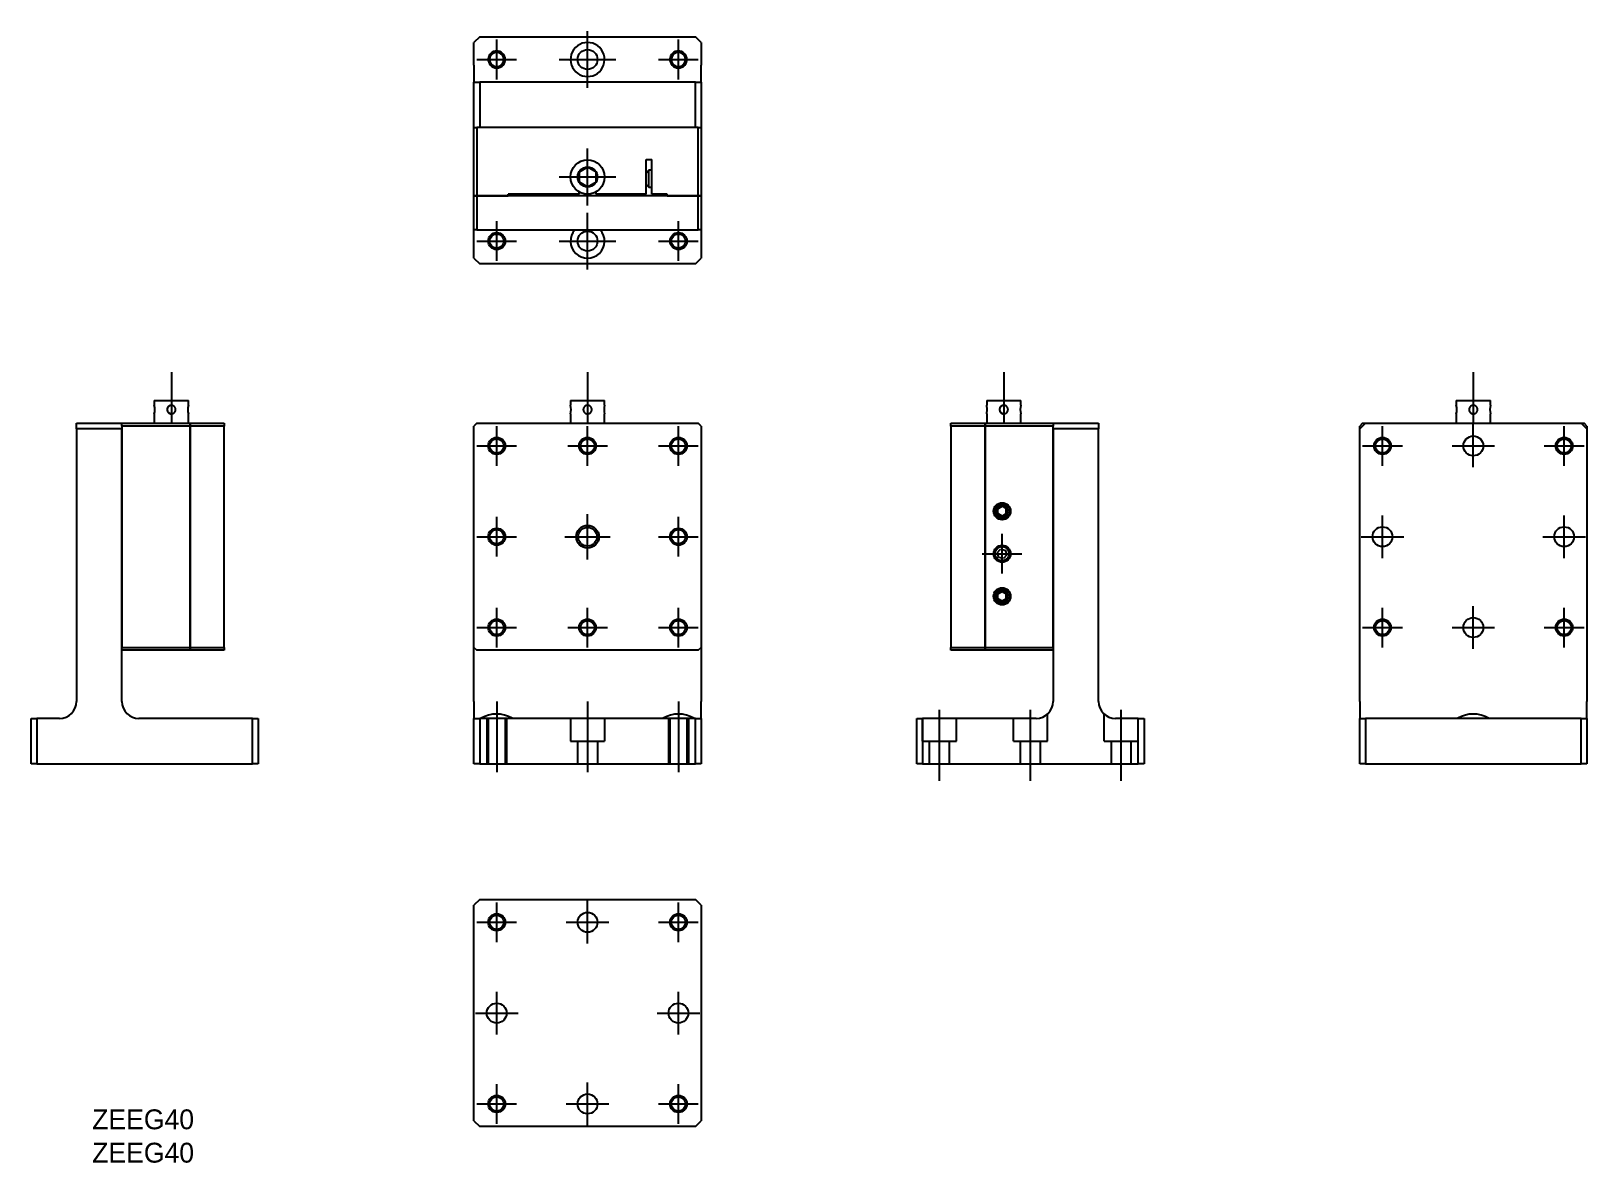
# Model space of a CAD drawing. Extents: x 113 to 387, y 20 to 219.
import ezdxf

# ---------------------------------------------------------------- set-up
doc = ezdxf.new("R2010")
doc.units = 0
doc.header["$LTSCALE"] = 10
doc.linetypes.add('CENTER', pattern=[2, 1.25, -0.25, 0.25, -0.25])
doc.linetypes.add('DASHED', pattern=[3.5, 2, -1.5])
doc.layers.get('0').update_dxf_attribs({"linetype": 'CONTINUOUS'})
doc.layers.add('CENTER', color=1, linetype='CENTER')
doc.styles.get("Standard").update_dxf_attribs({"font": 'FGP教科書体NT-M'})

msp = doc.modelspace()

# ---------------------------------------------------------------- linework, layer by layer
at = {"color": 7, "linetype": 'CONTINUOUS'}
for p, q in [((192, 218), (191, 217)), ((191, 213), (191, 217)), ((192, 218), (230, 218)), ((231, 217), (230, 218)), ((231, 217), (231, 213)), ((191, 213), (191, 210)), ((195.448917, 212.833392), (195.578955, 212.892162)), ((195.578955, 212.892162), (195.678344, 212.950072)), ((195.678344, 212.950072), (195.75, 213)), ((227.448917, 212.833392), (227.578955, 212.892162)), ((227.578955, 212.892162), (227.678344, 212.950072)), ((227.678344, 212.950072), (227.75, 213)), ((231, 210), (231, 213)), ((191, 202), (191, 210)), ((191, 210), (192, 210)), ((192, 210), (192, 202)), ((230, 210), (192, 210)), ((230, 202), (230, 210)), ((230, 210), (231, 210)), ((231, 210), (231, 202)), ((191, 190), (191, 202)), ((191, 202), (191.5, 202)), ((191.5, 202), (191.5, 190)), ((192, 202), (191.5, 202)), ((193.5, 202), (192, 202)), ((193.5, 202), (192, 202)), ((196.5, 202), (193.5, 202)), ((196.5, 202), (193.5, 202)), ((225.5, 202), (196.5, 202)), ((225.5, 202), (196.5, 202)), ((228.5, 202), (225.5, 202)), ((228.5, 202), (225.5, 202)), ((230, 202), (228.5, 202)), ((230, 202), (228.5, 202)), ((230.5, 202), (230, 202)), ((230.5, 190), (230.5, 202)), ((230.5, 202), (231, 202)), ((231, 202), (231, 190)), ((211, 195.032051), (209.5, 194.166025)), ((212.5, 194.166025), (211, 195.032051)), ((221.3, 196.4), (222.3, 196.4)), ((221.3, 190.3), (221.3, 196.4)), ((222.3, 194.5), (222.3, 196.4)), ((209.5, 194.166025), (209.5, 192.433975)), ((209.5, 192.433975), (211, 191.567949)), ((211, 191.567949), (212.5, 192.433975)), ((212.5, 192.433975), (212.5, 194.166025)), ((221.55, 194.25), (221.3, 194)), ((221.3, 192), (221.55, 191.75)), ((221.8, 194.5), (221.55, 194.25)), ((221.8, 191.5), (221.8, 194.5)), ((222.3, 194.5), (221.8, 194.5)), ((222.299981, 194.5), (222.1, 194.5)), ((222.3, 191.5), (222.3, 194.5)), ((191, 184), (191, 190)), ((191, 190), (191.5, 190)), ((191.5, 190), (191, 190)), ((191.5, 190), (191.5, 184)), ((197, 190), (191.5, 190)), ((191.5, 190), (197, 190)), ((209.5, 190.3), (197, 190.3)), ((197, 190), (197, 190.3)), ((225, 190), (197, 190)), ((204.750897, 190.3), (204.924102, 190)), ((209.5, 190.3), (209.5, 190.701924)), ((212.5, 190.3), (212.5, 190.701924)), ((221.3, 190.3), (212.5, 190.3)), ((217.365898, 190), (217.539103, 190.3)), ((221.55, 191.75), (221.8, 191.5)), ((221.8, 191.5), (222.3, 191.5)), ((222.1, 191.5), (222.299981, 191.5)), ((222.3, 190.3), (222.3, 191.5)), ((225, 190.3), (222.3, 190.3)), ((225, 190), (225, 190.3)), ((230.5, 190), (225, 190)), ((225, 190), (230.5, 190)), ((230.5, 184), (230.5, 190)), ((230.5, 190), (231, 190)), ((231, 190), (230.5, 190)), ((231, 190), (231, 184)), ((191.5, 184), (191, 184)), ((191, 179), (191, 184)), ((191.5, 184), (230.5, 184)), ((231, 184), (230.5, 184)), ((231, 184), (231, 179)), ((191, 179), (192, 178)), ((230, 178), (231, 179)), ((230, 178), (192, 178)), ((134.7, 153.922533), (140.7, 153.922533)), ((134.7, 153.922533), (134.7, 153.072494)), ((140.7, 153.072491), (140.7, 153.922533)), ((208, 153.922533), (214, 153.922533)), ((208, 153.922533), (208, 153.072496)), ((214, 153.072396), (214, 153.922533)), ((281.3, 153.922533), (284.3, 153.922533)), ((281.3, 153.922533), (281.3, 153.072453)), ((284.3, 153.922533), (287.3, 153.922533)), ((287.3, 153.072529), (287.3, 153.922533)), ((364, 153.922533), (370, 153.922533)), ((364, 153.922533), (364, 153.072398)), ((370, 153.072493), (370, 153.922533)), ((134.7, 151.572574), (134.7, 149.922533)), ((136.950816, 152.357477), (136.95, 152.322533)), ((136.95, 152.322533), (136.950632, 152.29182)), ((136.950632, 152.29182), (136.952522, 152.261134)), ((136.95326, 152.39236), (136.950816, 152.357477)), ((136.952522, 152.261134), (136.955664, 152.230558)), ((136.95732, 152.427063), (136.95326, 152.39236)), ((136.955664, 152.230558), (136.960049, 152.200173)), ((136.962895, 152.461002), (136.95732, 152.427063)), ((136.960049, 152.200173), (136.965797, 152.169417)), ((136.970019, 152.494653), (136.962895, 152.461002)), ((136.965797, 152.169417), (136.972822, 152.13893)), ((136.978666, 152.527903), (136.970019, 152.494653)), ((136.972822, 152.13893), (136.981102, 152.108792)), ((136.98829, 152.559111), (136.978666, 152.527903)), ((136.981102, 152.108792), (136.990738, 152.078713)), ((136.9992, 152.589701), (136.98829, 152.559111)), ((136.990738, 152.078713), (137.001277, 152.049983)), ((137.011415, 152.61977), (136.9992, 152.589701)), ((137.001277, 152.049983), (137.012982, 152.021701)), ((137.0247, 152.64883), (137.011415, 152.61977)), ((137.012982, 152.021701), (137.025818, 151.993937)), ((137.039201, 152.677279), (137.0247, 152.64883)), ((137.025818, 151.993937), (137.039754, 151.966758)), ((137.054654, 152.704669), (137.039201, 152.677279)), ((137.039754, 151.966758), (137.055067, 151.939702)), ((137.071231, 152.731373), (137.054654, 152.704669)), ((137.055067, 151.939702), (137.071485, 151.913306)), ((137.088825, 152.757234), (137.071231, 152.731373)), ((137.071485, 151.913306), (137.088965, 151.887635)), ((137.107843, 152.782805), (137.088825, 152.757234)), ((137.088965, 151.887635), (137.107688, 151.862461)), ((137.107688, 151.862461), (137.127257, 151.83832)), ((137.127708, 152.80728), (137.107843, 152.782805)), ((137.127257, 151.83832), (137.147822, 151.814996)), ((137.148587, 152.830905), (137.127708, 152.80728)), ((137.147822, 151.814996), (137.169333, 151.792543)), ((137.170429, 152.853621), (137.148587, 152.830905)), ((137.169333, 151.792543), (137.191736, 151.771019)), ((137.192787, 152.87501), (137.170429, 152.853621)), ((137.191736, 151.771019), (137.215459, 151.750066)), ((137.216031, 152.895479), (137.192787, 152.87501)), ((137.215459, 151.750066), (137.240061, 151.730118)), ((137.240103, 152.914978), (137.216031, 152.895479)), ((137.240061, 151.730118), (137.26548, 151.711229)), ((137.264947, 152.933457), (137.240103, 152.914978)), ((137.290461, 152.950843), (137.264947, 152.933457)), ((137.26548, 151.711229), (137.291973, 151.693236)), ((137.316704, 152.967186), (137.290461, 152.950843)), ((137.291973, 151.693236), (137.318574, 151.676766)), ((137.343611, 152.982444), (137.316704, 152.967186)), ((137.318574, 151.676766), (137.345976, 151.661347)), ((137.371117, 152.996577), (137.343611, 152.982444)), ((137.345976, 151.661347), (137.374018, 151.64708)), ((137.398628, 153.009316), (137.371117, 152.996577)), ((137.374018, 151.64708), (137.403083, 151.633809)), ((137.426673, 153.02095), (137.398628, 153.009316)), ((137.403083, 151.633809), (137.432707, 151.62178)), ((137.455183, 153.031448), (137.426673, 153.02095)), ((137.432707, 151.62178), (137.463296, 151.610865)), ((137.484088, 153.040782), (137.455183, 153.031448)), ((137.463296, 151.610865), (137.49435, 151.601278)), ((137.514418, 153.04921), (137.484088, 153.040782)), ((137.49435, 151.601278), (137.525965, 151.593004)), ((137.544752, 153.056288), (137.514418, 153.04921)), ((137.525965, 151.593004), (137.5563, 151.586431)), ((137.575383, 153.062106), (137.544752, 153.056288)), ((137.5563, 151.586431), (137.586924, 151.581111)), ((137.606226, 153.066647), (137.575383, 153.062106)), ((137.586924, 151.581111), (137.617752, 151.577059)), ((137.63665, 153.06985), (137.606226, 153.066647)), ((137.617752, 151.577059), (137.648702, 151.574289)), ((137.667212, 153.071811), (137.63665, 153.06985)), ((137.648702, 151.574289), (137.68037, 151.572791)), ((137.697832, 153.072527), (137.667212, 153.071811)), ((137.68037, 151.572791), (137.700001, 151.572533)), ((137.699999, 153.072533), (137.697832, 153.072527)), ((137.728429, 153.071994), (137.699999, 153.072533)), ((137.700001, 151.572533), (137.71209, 151.572631)), ((137.71209, 151.572631), (137.743772, 151.573811)), ((137.760825, 153.070062), (137.728429, 153.071994)), ((137.743772, 151.573811), (137.775737, 151.576367)), ((137.792724, 153.066777), (137.760825, 153.070062)), ((137.775737, 151.576367), (137.805908, 151.580051)), ((137.82446, 153.062132), (137.792724, 153.066777)), ((137.805908, 151.580051), (137.835922, 151.584956)), ((137.85594, 153.056142), (137.82446, 153.062132)), ((137.835922, 151.584956), (137.8657, 151.591069)), ((137.886503, 153.048971), (137.85594, 153.056142)), ((137.8657, 151.591069), (137.895166, 151.598371)), ((137.916751, 153.040524), (137.886503, 153.048971)), ((137.895166, 151.598371), (137.924912, 151.607053)), ((137.946601, 153.030829), (137.916751, 153.040524)), ((137.924912, 151.607053), (137.954281, 151.616959)), ((137.975976, 153.019912), (137.946601, 153.030829)), ((137.954281, 151.616959), (137.9832, 151.628059)), ((138.005968, 153.007283), (137.975976, 153.019912)), ((137.9832, 151.628059), (138.011593, 151.640323)), ((138.035039, 152.993537), (138.005968, 153.007283)), ((138.011593, 151.640323), (138.039118, 151.653581)), ((138.063488, 152.978562), (138.035039, 152.993537)), ((138.039118, 151.653581), (138.066085, 151.667952)), ((138.091241, 152.9624), (138.063488, 152.978562)), ((138.066085, 151.667952), (138.092432, 151.683398)), ((138.11783, 152.945362), (138.091241, 152.9624)), ((138.092432, 151.683398), (138.118094, 151.699879)), ((138.143677, 152.927222), (138.11783, 152.945362)), ((138.118094, 151.699879), (138.143499, 151.717713)), ((138.143499, 151.717713), (138.168146, 151.736582)), ((138.168718, 152.908027), (138.143677, 152.927222)), ((138.168146, 151.736582), (138.191975, 151.75644)), ((138.192673, 152.888018), (138.168718, 152.908027)), ((138.191975, 151.75644), (138.215192, 151.777485)), ((138.216042, 152.866775), (138.192673, 152.888018)), ((138.215192, 151.777485), (138.237462, 151.799435)), ((138.238266, 152.844805), (138.216042, 152.866775)), ((138.237462, 151.799435), (138.258816, 151.822314)), ((138.259565, 152.821918), (138.238266, 152.844805)), ((138.258816, 151.822314), (138.279202, 151.846065)), ((138.279886, 152.798171), (138.259565, 152.821918)), ((138.279202, 151.846065), (138.298568, 151.87063)), ((138.298865, 152.774038), (138.279886, 152.798171)), ((138.298568, 151.87063), (138.317234, 151.896481)), ((138.316861, 152.74912), (138.298865, 152.774038)), ((138.33383, 152.723476), (138.316861, 152.74912)), ((138.317234, 151.896481), (138.3348, 151.923125)), ((138.349729, 152.697168), (138.33383, 152.723476)), ((138.3348, 151.923125), (138.351219, 151.950493)), ((138.364555, 152.670186), (138.349729, 152.697168)), ((138.351219, 151.950493), (138.366628, 151.978865)), ((138.378281, 152.642578), (138.364555, 152.670186)), ((138.366628, 151.978865), (138.380362, 152.006926)), ((138.390871, 152.614413), (138.378281, 152.642578)), ((138.380362, 152.006926), (138.393054, 152.035872)), ((138.40229, 152.585759), (138.390871, 152.614413)), ((138.393054, 152.035872), (138.404529, 152.06536)), ((138.412327, 152.557238), (138.40229, 152.585759)), ((138.404529, 152.06536), (138.414752, 152.095312)), ((138.421218, 152.528293), (138.412327, 152.557238)), ((138.414752, 152.095312), (138.423848, 152.126212)), ((138.428942, 152.498997), (138.421218, 152.528293)), ((138.423848, 152.126212), (138.431618, 152.157508)), ((138.435475, 152.469422), (138.428942, 152.498997)), ((138.431618, 152.157508), (138.438037, 152.189111)), ((138.441034, 152.438157), (138.435475, 152.469422)), ((138.438037, 152.189111), (138.443144, 152.221353)), ((138.445224, 152.40703), (138.441034, 152.438157)), ((138.443144, 152.221353), (138.446669, 152.251952)), ((138.44811, 152.37573), (138.445224, 152.40703)), ((138.446669, 152.251952), (138.448937, 152.282706)), ((138.449683, 152.344345), (138.44811, 152.37573)), ((138.448937, 152.282706), (138.449943, 152.313531)), ((138.449943, 152.313531), (138.449683, 152.344345)), ((140.7, 149.922533), (140.7, 151.572571)), ((208, 151.572688), (208, 149.922533)), ((208.095226, 152.337167), (208.095263, 152.322533)), ((210.250903, 152.359333), (210.25, 152.322533)), ((210.25, 152.322533), (210.250903, 152.285732)), ((210.25107, 152.362581), (210.250012, 152.326297)), ((210.250012, 152.326297), (210.250709, 152.289981)), ((210.250709, 152.289981), (210.253159, 152.253768)), ((210.253611, 152.396046), (210.250903, 152.359333)), ((210.250903, 152.285732), (210.253611, 152.24902)), ((210.253338, 152.39321), (210.25107, 152.362581)), ((210.253159, 152.253768), (210.256034, 152.227594)), ((210.256856, 152.423712), (210.253338, 152.39321)), ((210.258118, 152.432581), (210.253611, 152.396046)), ((210.253611, 152.24902), (210.258118, 152.212485)), ((210.256034, 152.227594), (210.259825, 152.201535)), ((210.260989, 152.450444), (210.256856, 152.423712)), ((210.264411, 152.46885), (210.258118, 152.432581)), ((210.258118, 152.212485), (210.264411, 152.176215)), ((210.259825, 152.201535), (210.264525, 152.175643)), ((210.266082, 152.477008), (210.260989, 152.450444)), ((210.272477, 152.504768), (210.264411, 152.46885)), ((210.264411, 152.176215), (210.272477, 152.140298)), ((210.264525, 152.175643), (210.271035, 152.146155)), ((210.272123, 152.503352), (210.266082, 152.477008)), ((210.271035, 152.146155), (210.278721, 152.116969)), ((210.281989, 152.539228), (210.272123, 152.503352)), ((210.282295, 152.540246), (210.272477, 152.504768)), ((210.272477, 152.140298), (210.282295, 152.104819)), ((210.278721, 152.116969), (210.287699, 152.087749)), ((210.293618, 152.574568), (210.281989, 152.539228)), ((210.293842, 152.5752), (210.282295, 152.540246)), ((210.282295, 152.104819), (210.293842, 152.069865)), ((210.287699, 152.087749), (210.297861, 152.058913)), ((210.306964, 152.609239), (210.293618, 152.574568)), ((210.30709, 152.609545), (210.293842, 152.5752)), ((210.293842, 152.069865), (210.30709, 152.03552)), ((210.297861, 152.058913), (210.30918, 152.030532)), ((210.319576, 152.638006), (210.306964, 152.609239)), ((210.322008, 152.643199), (210.30709, 152.609545)), ((210.30709, 152.03552), (210.322008, 152.001866)), ((210.30918, 152.030532), (210.321625, 152.002677)), ((210.333372, 152.6662), (210.319576, 152.638006)), ((210.321625, 152.002677), (210.335388, 151.974984)), ((210.338559, 152.67608), (210.322008, 152.643199)), ((210.322008, 152.001866), (210.338559, 151.968985)), ((210.346059, 152.689766), (210.333372, 152.6662)), ((210.335388, 151.974984), (210.350271, 151.947897)), ((210.356704, 152.70811), (210.338559, 152.67608)), ((210.338559, 151.968985), (210.356704, 151.936956)), ((210.359575, 152.712859), (210.346059, 152.689766)), ((210.350271, 151.947897), (210.36612, 151.921664)), ((210.376398, 152.73921), (210.356704, 152.70811)), ((210.356704, 151.936956), (210.376398, 151.905855)), ((210.373894, 152.735439), (210.359575, 152.712859)), ((210.36612, 151.921664), (210.383019, 151.896112)), ((210.394934, 152.765695), (210.373894, 152.735439)), ((210.397594, 152.769307), (210.376398, 152.73921)), ((210.376398, 151.905855), (210.397594, 151.875758)), ((210.383019, 151.896112), (210.404285, 151.866878)), ((210.417437, 152.794886), (210.394934, 152.765695)), ((210.420242, 152.798328), (210.397594, 152.769307)), ((210.397594, 151.875758), (210.420242, 151.846738)), ((210.404285, 151.866878), (210.426939, 151.838696)), ((210.441324, 152.822914), (210.417437, 152.794886)), ((210.444287, 152.826202), (210.420242, 152.798328)), ((210.420242, 151.846738), (210.444287, 151.818863)), ((210.426939, 151.838696), (210.450903, 151.811658)), ((210.462602, 152.845699), (210.441324, 152.822914)), ((210.46967, 152.852863), (210.444287, 152.826202)), ((210.444287, 151.818863), (210.46967, 151.792203)), ((210.450903, 151.811658), (210.478399, 151.783615)), ((210.484808, 152.86758), (210.462602, 152.845699)), ((210.496331, 152.878246), (210.46967, 152.852863)), ((210.46967, 151.792203), (210.496331, 151.766819)), ((210.478399, 151.783615), (210.507327, 151.757047)), ((210.513818, 152.893607), (210.484808, 152.86758)), ((210.524205, 152.90229), (210.496331, 152.878246)), ((210.496331, 151.766819), (210.524205, 151.742775)), ((210.507327, 151.757047), (210.525232, 151.741934)), ((210.544149, 152.918099), (210.513818, 152.893607)), ((210.553225, 152.924938), (210.524205, 152.90229)), ((210.524205, 151.742775), (210.553225, 151.720127)), ((210.525232, 151.741934), (210.543603, 151.727384)), ((210.543603, 151.727384), (210.564736, 151.711759)), ((210.573153, 152.939217), (210.544149, 152.918099)), ((210.583322, 152.946135), (210.553225, 152.924938)), ((210.553225, 151.720127), (210.583322, 151.69893)), ((210.564736, 151.711759), (210.586418, 151.696874)), ((210.603167, 152.958945), (210.573153, 152.939217)), ((210.614423, 152.965829), (210.583322, 152.946135)), ((210.583322, 151.69893), (210.614423, 151.679236)), ((210.586418, 151.696874), (210.60861, 151.682756)), ((210.634091, 152.977216), (210.603167, 152.958945)), ((210.60861, 151.682756), (210.636336, 151.6666)), ((210.646452, 152.983974), (210.614423, 152.965829)), ((210.614423, 151.679236), (210.646452, 151.661092)), ((210.660961, 152.991526), (210.634091, 152.977216)), ((210.636336, 151.6666), (210.664745, 151.651635)), ((210.679334, 153.000525), (210.646452, 152.983974)), ((210.646452, 151.661092), (210.679334, 151.644541)), ((210.688407, 153.004742), (210.660961, 152.991526)), ((210.664745, 151.651635), (210.694088, 151.637757)), ((210.712987, 153.015442), (210.679334, 153.000525)), ((210.679334, 151.644541), (210.712987, 151.629623)), ((210.716912, 153.017055), (210.688407, 153.004742)), ((210.694088, 151.637757), (210.724024, 151.625154)), ((210.747333, 153.028691), (210.712987, 153.015442)), ((210.712987, 151.629623), (210.747333, 151.616375)), ((210.745922, 153.028184), (210.716912, 153.017055)), ((210.724024, 151.625154), (210.753303, 151.614267)), ((210.77496, 153.037972), (210.745922, 153.028184)), ((210.782286, 153.040238), (210.747333, 153.028691)), ((210.747333, 151.616375), (210.782286, 151.604827)), ((210.753303, 151.614267), (210.783029, 151.604603)), ((210.804418, 153.046577), (210.77496, 153.037972)), ((210.817765, 153.050056), (210.782286, 153.040238)), ((210.782286, 151.604827), (210.817765, 151.595009)), ((210.783029, 151.604603), (210.818671, 151.594785)), ((210.834218, 153.053978), (210.804418, 153.046577)), ((210.853682, 153.058122), (210.817765, 153.050056)), ((210.817765, 151.595009), (210.853682, 151.586944)), ((210.818671, 151.594785), (210.8548, 151.586725)), ((210.864284, 153.060151), (210.834218, 153.053978)), ((210.889952, 153.064415), (210.853682, 153.058122)), ((210.853682, 151.586944), (210.889952, 151.58065)), ((210.8548, 151.586725), (210.891278, 151.580455)), ((210.894182, 153.06503), (210.864284, 153.060151)), ((210.926487, 153.068921), (210.889952, 153.064415)), ((210.889952, 151.58065), (210.926487, 151.576144)), ((210.891278, 151.580455), (210.917939, 151.577036)), ((210.924263, 153.068699), (210.894182, 153.06503)), ((210.917939, 151.577036), (210.944722, 151.574573)), ((210.950743, 153.070913), (210.924263, 153.068699)), ((210.963199, 153.071629), (210.926487, 153.068921)), ((210.926487, 151.576144), (210.963199, 151.573436)), ((210.944722, 151.574573), (210.971571, 151.573072)), ((210.977297, 153.072188), (210.950743, 153.070913)), ((211, 153.072533), (210.963199, 153.071629)), ((210.963199, 151.573436), (211, 151.572533)), ((210.971571, 151.573072), (211.000001, 151.572533)), ((211.000001, 153.072533), (210.977297, 153.072188)), ((211.003873, 153.072523), (211.000001, 153.072533)), ((211.000001, 151.572533), (211.002073, 151.572536)), ((211.002073, 151.572536), (211.032571, 151.57324)), ((211.040474, 153.071437), (211.003873, 153.072523)), ((211.032571, 151.57324), (211.068527, 151.575672)), ((211.076995, 153.068568), (211.040474, 153.071437)), ((211.068527, 151.575672), (211.104337, 151.579828)), ((211.1133, 153.063925), (211.076995, 153.068568)), ((211.104337, 151.579828), (211.139871, 151.585691)), ((211.143797, 153.058618), (211.1133, 153.063925)), ((211.139871, 151.585691), (211.165437, 151.591007)), ((211.174035, 153.052061), (211.143797, 153.058618)), ((211.165437, 151.591007), (211.1908, 151.597209)), ((211.205588, 153.043804), (211.174035, 153.052061)), ((211.1908, 151.597209), (211.215912, 151.604283)), ((211.236734, 153.034191), (211.205588, 153.043804)), ((211.215912, 151.604283), (211.244733, 151.613586)), ((211.267095, 153.02336), (211.236734, 153.034191)), ((211.244733, 151.613586), (211.273137, 151.624037)), ((211.296944, 153.011245), (211.267095, 153.02336)), ((211.273137, 151.624037), (211.301446, 151.635782)), ((211.325797, 152.998074), (211.296944, 153.011245)), ((211.301446, 151.635782), (211.329257, 151.648676)), ((211.354048, 152.983706), (211.325797, 152.998074)), ((211.329257, 151.648676), (211.356504, 151.662683)), ((211.381378, 152.968327), (211.354048, 152.983706)), ((211.356504, 151.662683), (211.383117, 151.677768)), ((211.408027, 152.951829), (211.381378, 152.968327)), ((211.383117, 151.677768), (211.409441, 151.694156)), ((211.430044, 152.936993), (211.408027, 152.951829)), ((211.409441, 151.694156), (211.435053, 151.711608)), ((211.451521, 152.921388), (211.430044, 152.936993)), ((211.435053, 151.711608), (211.459826, 151.73003)), ((211.47242, 152.905044), (211.451521, 152.921388)), ((211.459826, 151.73003), (211.483812, 151.749448)), ((211.500263, 152.881311), (211.47242, 152.905044)), ((211.483812, 151.749448), (211.511069, 151.77362)), ((211.526928, 152.856241), (211.500263, 152.881311)), ((211.511069, 151.77362), (211.537133, 151.799096)), ((211.552323, 152.829917), (211.526928, 152.856241)), ((211.537133, 151.799096), (211.561916, 151.825793)), ((211.572804, 152.806676), (211.552323, 152.829917)), ((211.561916, 151.825793), (211.579055, 151.845883)), ((211.592312, 152.782605), (211.572804, 152.806676)), ((211.579055, 151.845883), (211.595485, 151.866575)), ((211.615437, 152.751177), (211.592312, 152.782605)), ((211.595485, 151.866575), (211.611175, 151.887832)), ((211.611175, 151.887832), (211.628798, 151.913739)), ((211.636908, 152.718573), (211.615437, 152.751177)), ((211.628798, 151.913739), (211.645332, 151.940372)), ((211.655143, 152.687615), (211.636908, 152.718573)), ((211.645332, 151.940372), (211.660895, 151.967966)), ((211.671895, 152.655781), (211.655143, 152.687615)), ((211.660895, 151.967966), (211.675287, 151.996209)), ((211.687105, 152.623175), (211.671895, 152.655781)), ((211.675287, 151.996209), (211.688668, 152.025488)), ((211.698757, 152.594998), (211.687105, 152.623175)), ((211.688668, 152.025488), (211.700789, 152.055335)), ((211.709261, 152.566352), (211.698757, 152.594998)), ((211.700789, 152.055335), (211.711729, 152.086015)), ((211.717337, 152.541453), (211.709261, 152.566352)), ((211.711729, 152.086015), (211.721334, 152.117162)), ((211.724546, 152.516265), (211.717337, 152.541453)), ((211.721334, 152.117162), (211.729981, 152.150413)), ((211.730872, 152.490837), (211.724546, 152.516265)), ((211.729981, 152.150413), (211.737105, 152.184063)), ((211.738129, 152.455434), (211.730872, 152.490837)), ((211.737105, 152.184063), (211.74268, 152.218003)), ((211.743679, 152.419682), (211.738129, 152.455434)), ((211.74268, 152.218003), (211.74674, 152.252705)), ((211.7475, 152.383713), (211.743679, 152.419682)), ((211.74674, 152.252705), (211.749183, 152.287588)), ((211.749374, 152.35315), (211.7475, 152.383713)), ((211.749183, 152.287588), (211.75, 152.322533)), ((211.75, 152.322533), (211.749374, 152.35315)), ((214, 149.922533), (214, 151.572533)), ((281.395262, 152.322533), (281.3, 153.072533)), ((281.3, 151.572533), (281.395262, 152.322533)), ((281.3, 151.572536), (281.3, 149.922533)), ((281.395252, 152.330214), (281.395259, 152.31827)), ((283.550528, 152.350676), (283.550007, 152.320108)), ((283.550007, 152.320108), (283.550732, 152.289517)), ((283.55245, 152.3831), (283.550528, 152.350676)), ((283.550732, 152.289517), (283.5527, 152.258985)), ((283.555727, 152.415027), (283.55245, 152.3831)), ((283.5527, 152.258985), (283.555906, 152.228592)), ((283.560366, 152.446789), (283.555727, 152.415027)), ((283.555906, 152.228592), (283.56045, 152.197779)), ((283.566353, 152.478295), (283.560366, 152.446789)), ((283.56045, 152.197779), (283.566267, 152.16718)), ((283.566267, 152.16718), (283.573342, 152.136877)), ((283.573522, 152.508881), (283.566353, 152.478295)), ((283.573342, 152.136877), (283.581763, 152.10658)), ((283.581968, 152.539149), (283.573522, 152.508881)), ((283.581763, 152.10658), (283.591082, 152.077722)), ((283.591664, 152.569021), (283.581968, 152.539149)), ((283.591082, 152.077722), (283.601563, 152.049258)), ((283.602584, 152.598414), (283.591664, 152.569021)), ((283.601563, 152.049258), (283.613174, 152.021257)), ((283.615198, 152.628386), (283.602584, 152.598414)), ((283.613174, 152.021257), (283.625887, 151.993789)), ((283.628929, 152.657438), (283.615198, 152.628386)), ((283.625887, 151.993789), (283.639989, 151.966328)), ((283.643887, 152.68587), (283.628929, 152.657438)), ((283.639989, 151.966328), (283.655212, 151.939462)), ((283.660031, 152.713607), (283.643887, 152.68587)), ((283.655212, 151.939462), (283.671517, 151.913259)), ((283.67705, 152.740182), (283.660031, 152.713607)), ((283.671517, 151.913259), (283.688861, 151.887781)), ((283.695171, 152.766019), (283.67705, 152.740182)), ((283.688861, 151.887781), (283.707336, 151.862917)), ((283.714346, 152.791051), (283.695171, 152.766019)), ((283.707336, 151.862917), (283.726833, 151.838824)), ((283.734335, 152.814999), (283.714346, 152.791051)), ((283.726833, 151.838824), (283.747302, 151.81556)), ((283.755567, 152.838374), (283.734335, 152.814999)), ((283.747302, 151.81556), (283.768694, 151.793181)), ((283.777528, 152.860605), (283.755567, 152.838374)), ((283.768694, 151.793181), (283.791414, 151.771317)), ((283.800407, 152.881912), (283.777528, 152.860605)), ((283.791414, 151.771317), (283.815047, 151.750415)), ((283.824147, 152.902243), (283.800407, 152.881912)), ((283.815047, 151.750415), (283.839532, 151.730528)), ((283.848274, 152.921231), (283.824147, 152.902243)), ((283.839532, 151.730528), (283.865115, 151.711488)), ((283.873187, 152.939238), (283.848274, 152.921231)), ((283.865115, 151.711488), (283.890976, 151.693884)), ((283.898827, 152.956218), (283.873187, 152.939238)), ((283.890976, 151.693884), (283.917679, 151.677296)), ((283.925133, 152.972128), (283.898827, 152.956218)), ((283.917679, 151.677296), (283.94507, 151.661832)), ((283.952164, 152.986992), (283.925133, 152.972128)), ((283.94507, 151.661832), (283.973522, 151.64732)), ((283.979825, 153.000752), (283.952164, 152.986992)), ((283.973522, 151.64732), (284.002585, 151.634024)), ((284.008045, 153.013372), (283.979825, 153.000752)), ((284.002585, 151.634024), (284.032658, 151.621799)), ((284.036756, 153.024816), (284.008045, 153.013372)), ((284.032658, 151.621799), (284.063253, 151.610879)), ((284.065331, 153.034872), (284.036756, 153.024816)), ((284.063253, 151.610879), (284.094464, 151.601246)), ((284.094331, 153.043777), (284.065331, 153.034872)), ((284.123684, 153.051511), (284.094331, 153.043777)), ((284.094464, 151.601246), (284.127742, 151.592584)), ((284.153315, 153.058048), (284.123684, 153.051511)), ((284.127742, 151.592584), (284.161421, 151.585448)), ((284.184588, 153.0636), (284.153315, 153.058048)), ((284.161421, 151.585448), (284.195388, 151.579864)), ((284.215724, 153.067781), (284.184588, 153.0636)), ((284.195388, 151.579864), (284.230118, 151.575797)), ((284.247032, 153.070659), (284.215724, 153.067781)), ((284.230118, 151.575797), (284.265029, 151.57335)), ((284.278424, 153.072222), (284.247032, 153.070659)), ((284.265029, 151.57335), (284.3, 151.572533)), ((284.300001, 153.072533), (284.278424, 153.072222)), ((284.3, 151.572533), (284.33073, 151.573165)), ((284.309245, 153.072473), (284.300001, 153.072533)), ((284.340078, 153.071456), (284.309245, 153.072473)), ((284.33073, 151.573165), (284.361433, 151.575058)), ((284.370839, 153.069177), (284.340078, 153.071456)), ((284.361433, 151.575058), (284.392027, 151.578203)), ((284.401446, 153.06564), (284.370839, 153.069177)), ((284.392027, 151.578203), (284.42243, 151.582593)), ((284.433666, 153.060525), (284.401446, 153.06564)), ((284.42243, 151.582593), (284.453203, 151.588348)), ((284.465249, 153.0541), (284.433666, 153.060525)), ((284.453203, 151.588348), (284.483709, 151.595381)), ((284.496525, 153.046325), (284.465249, 153.0541)), ((284.483709, 151.595381), (284.513864, 151.603671)), ((284.527407, 153.037226), (284.496525, 153.046325)), ((284.513864, 151.603671), (284.543961, 151.61332)), ((284.557342, 153.026999), (284.527407, 153.037226)), ((284.543961, 151.61332), (284.572711, 151.623873)), ((284.586815, 153.015523), (284.557342, 153.026999)), ((284.572711, 151.623873), (284.601012, 151.635593)), ((284.615745, 153.00283), (284.586815, 153.015523)), ((284.601012, 151.635593), (284.628795, 151.648448)), ((284.643792, 152.989096), (284.615745, 153.00283)), ((284.628795, 151.648448), (284.65599, 151.662403)), ((284.67219, 152.973666), (284.643792, 152.989096)), ((284.65599, 151.662403), (284.683064, 151.677738)), ((284.699581, 152.957224), (284.67219, 152.973666)), ((284.683064, 151.677738), (284.709476, 151.694179)), ((284.726245, 152.939633), (284.699581, 152.957224)), ((284.709476, 151.694179), (284.73516, 151.711684)), ((284.752114, 152.920941), (284.726245, 152.939633)), ((284.73516, 151.711684), (284.760346, 151.730433)), ((284.776693, 152.901549), (284.752114, 152.920941)), ((284.760346, 151.730433), (284.784464, 151.750002)), ((284.800455, 152.881137), (284.776693, 152.901549)), ((284.784464, 151.750002), (284.807765, 151.770564)), ((284.823343, 152.859756), (284.800455, 152.881137)), ((284.807765, 151.770564), (284.830194, 151.792069)), ((284.845299, 152.837459), (284.823343, 152.859756)), ((284.830194, 151.792069), (284.851695, 151.814465)), ((284.866317, 152.814249), (284.845299, 152.837459)), ((284.851695, 151.814465), (284.872623, 151.838177)), ((284.88615, 152.790429), (284.866317, 152.814249)), ((284.872623, 151.838177), (284.892547, 151.862765)), ((284.904995, 152.765793), (284.88615, 152.790429)), ((284.892547, 151.862765), (284.911414, 151.888168)), ((284.922805, 152.740402), (284.904995, 152.765793)), ((284.911414, 151.888168), (284.929384, 151.914641)), ((284.939265, 152.714754), (284.922805, 152.740402)), ((284.929384, 151.914641), (284.945849, 151.941246)), ((284.95469, 152.688423), (284.939265, 152.714754)), ((284.945849, 151.941246), (284.961263, 151.968652)), ((284.969041, 152.661473), (284.95469, 152.688423)), ((284.961263, 151.968652), (284.975523, 151.996697)), ((284.982282, 152.633967), (284.969041, 152.661473)), ((284.975523, 151.996697), (284.988788, 152.025765)), ((284.994518, 152.605625), (284.982282, 152.633967)), ((284.988788, 152.025765), (285.000811, 152.055392)), ((285.005593, 152.576759), (284.994518, 152.605625)), ((285.000811, 152.055392), (285.011719, 152.085985)), ((285.01548, 152.547444), (285.005593, 152.576759)), ((285.011719, 152.085985), (285.0213, 152.117042)), ((285.024147, 152.517753), (285.01548, 152.547444)), ((285.0213, 152.117042), (285.029567, 152.148661)), ((285.03144, 152.488339), (285.024147, 152.517753)), ((285.029567, 152.148661), (285.036136, 152.179007)), ((285.037547, 152.458614), (285.03144, 152.488339)), ((285.036136, 152.179007), (285.04145, 152.209642)), ((285.042452, 152.428654), (285.037547, 152.458614)), ((285.04145, 152.209642), (285.045495, 152.240481)), ((285.046139, 152.398535), (285.042452, 152.428654)), ((285.045495, 152.240481), (285.048258, 152.271443)), ((285.048707, 152.366555), (285.046139, 152.398535)), ((285.048258, 152.271443), (285.049747, 152.303125)), ((285.049897, 152.334859), (285.048707, 152.366555)), ((285.049747, 152.303125), (285.049897, 152.334859)), ((287.3, 153.072533), (287.204737, 152.322533)), ((287.204737, 152.322533), (287.3, 151.572533)), ((287.204748, 152.314838), (287.204741, 152.326803)), ((287.299865, 153.071992), (287.3, 153.072533)), ((287.3, 149.922533), (287.3, 151.572612)), ((364, 153.072533), (364.000264, 153.071476)), ((364, 151.572533), (364, 149.922533)), ((366.250903, 152.359333), (366.25, 152.322533)), ((366.25046, 152.348785), (366.25, 152.322533)), ((366.25, 152.322533), (366.250903, 152.285732)), ((366.25, 152.322533), (366.250893, 152.285984)), ((366.251838, 152.375003), (366.25046, 152.348785)), ((366.250893, 152.285984), (366.253566, 152.249505)), ((366.253611, 152.396046), (366.250903, 152.359333)), ((366.250903, 152.285732), (366.253611, 152.24902)), ((366.255065, 152.40953), (366.251838, 152.375003)), ((366.253566, 152.249505), (366.258007, 152.213233)), ((366.258118, 152.432581), (366.253611, 152.396046)), ((366.253611, 152.24902), (366.258118, 152.212485)), ((366.259883, 152.443878), (366.255065, 152.40953)), ((366.258007, 152.213233), (366.263315, 152.181846)), ((366.264411, 152.46885), (366.258118, 152.432581)), ((366.258118, 152.212485), (366.264411, 152.176215)), ((366.266276, 152.477932), (366.259883, 152.443878)), ((366.263315, 152.181846), (366.269948, 152.150712)), ((366.272477, 152.504768), (366.264411, 152.46885)), ((366.264411, 152.176215), (366.272477, 152.140298)), ((366.272044, 152.50303), (366.266276, 152.477932)), ((366.269948, 152.150712), (366.277887, 152.119919)), ((366.278666, 152.527903), (366.272044, 152.50303)), ((366.282295, 152.540246), (366.272477, 152.504768)), ((366.272477, 152.140298), (366.282295, 152.104819)), ((366.277887, 152.119919), (366.284017, 152.099219)), ((366.288263, 152.55903), (366.278666, 152.527903)), ((366.293842, 152.5752), (366.282295, 152.540246)), ((366.282295, 152.104819), (366.293842, 152.069865)), ((366.284017, 152.099219), (366.290738, 152.078713)), ((366.299128, 152.589512), (366.288263, 152.55903)), ((366.290738, 152.078713), (366.30341, 152.044576)), ((366.30709, 152.609545), (366.293842, 152.5752)), ((366.293842, 152.069865), (366.30709, 152.03552)), ((366.311287, 152.619475), (366.299128, 152.589512)), ((366.30341, 152.044576), (366.31772, 152.011099)), ((366.322008, 152.643199), (366.30709, 152.609545)), ((366.30709, 152.03552), (366.322008, 152.001866)), ((366.324562, 152.648544), (366.311287, 152.619475)), ((366.31772, 152.011099), (366.333612, 151.9784)), ((366.338559, 152.67608), (366.322008, 152.643199)), ((366.322008, 152.001866), (366.338559, 151.968985)), ((366.339053, 152.677002), (366.324562, 152.648544)), ((366.333612, 151.9784), (366.34872, 151.950601)), ((366.356704, 152.70811), (366.338559, 152.67608)), ((366.338559, 151.968985), (366.356704, 151.936956)), ((366.354554, 152.7045), (366.339053, 152.677002)), ((366.34872, 151.950601), (366.364984, 151.923468)), ((366.371189, 152.731307), (366.354554, 152.7045)), ((366.376398, 152.73921), (366.356704, 152.70811)), ((366.356704, 151.936956), (366.376398, 151.905855)), ((366.364984, 151.923468), (366.382359, 151.897069)), ((366.388825, 152.757234), (366.371189, 152.731307)), ((366.397594, 152.769307), (366.376398, 152.73921)), ((366.376398, 151.905855), (366.397594, 151.875758)), ((366.382359, 151.897069), (366.394777, 151.879582)), ((366.401707, 152.7748), (366.388825, 152.757234)), ((366.394777, 151.879582), (366.407688, 151.862461)), ((366.420242, 152.798328), (366.397594, 152.769307)), ((366.397594, 151.875758), (366.420242, 151.846738)), ((366.415091, 152.79198), (366.401707, 152.7748)), ((366.407688, 151.862461), (366.431087, 151.833826)), ((366.435694, 152.816554), (366.415091, 152.79198)), ((366.444287, 152.826202), (366.420242, 152.798328)), ((366.420242, 151.846738), (366.444287, 151.818863)), ((366.431087, 151.833826), (366.455877, 151.806367)), ((366.457334, 152.840232), (366.435694, 152.816554)), ((366.46967, 152.852863), (366.444287, 152.826202)), ((366.444287, 151.818863), (366.46967, 151.792203)), ((366.455877, 151.806367), (366.481972, 151.780179)), ((366.479955, 152.862952), (366.457334, 152.840232)), ((366.496331, 152.878246), (366.46967, 152.852863)), ((366.46967, 151.792203), (366.496331, 151.766819)), ((366.507108, 152.887824), (366.479955, 152.862952)), ((366.481972, 151.780179), (366.50573, 151.758445)), ((366.524205, 152.90229), (366.496331, 152.878246)), ((366.496331, 151.766819), (366.524205, 151.742775)), ((366.50573, 151.758445), (366.530413, 151.737736)), ((366.535471, 152.911353), (366.507108, 152.887824)), ((366.553225, 152.924938), (366.524205, 152.90229)), ((366.524205, 151.742775), (366.553225, 151.720127)), ((366.530413, 151.737736), (366.555959, 151.718109)), ((366.564947, 152.933457), (366.535471, 152.911353)), ((366.583322, 152.946135), (366.553225, 152.924938)), ((366.553225, 151.720127), (366.583322, 151.69893)), ((366.555959, 151.718109), (366.573782, 151.705412)), ((366.590395, 152.9508), (366.564947, 152.933457)), ((366.573782, 151.705412), (366.591973, 151.693236)), ((366.614423, 152.965829), (366.583322, 152.946135)), ((366.583322, 151.69893), (366.614423, 151.679236)), ((366.616568, 152.967105), (366.590395, 152.9508)), ((366.591973, 151.693236), (366.616479, 151.678009)), ((366.646452, 152.983974), (366.614423, 152.965829)), ((366.614423, 151.679236), (366.646452, 151.661092)), ((366.616479, 151.678009), (366.641574, 151.663723)), ((366.643402, 152.982331), (366.616568, 152.967105)), ((366.641574, 151.663723), (366.667205, 151.650411)), ((366.670832, 152.996438), (366.643402, 152.982331)), ((366.679334, 153.000525), (366.646452, 152.983974)), ((366.646452, 151.661092), (366.679334, 151.644541)), ((366.667205, 151.650411), (366.699751, 151.635256)), ((366.698411, 153.009221), (366.670832, 152.996438)), ((366.712987, 153.015442), (366.679334, 153.000525)), ((366.679334, 151.644541), (366.712987, 151.629623)), ((366.726526, 153.020892), (366.698411, 153.009221)), ((366.699751, 151.635256), (366.733009, 151.621665)), ((366.747333, 153.028691), (366.712987, 153.015442)), ((366.712987, 151.629623), (366.747333, 151.616375)), ((366.755108, 153.031422), (366.726526, 153.020892)), ((366.733009, 151.621665), (366.763491, 151.6108)), ((366.782286, 153.040238), (366.747333, 153.028691)), ((366.747333, 151.616375), (366.782286, 151.604827)), ((366.784088, 153.040782), (366.755108, 153.031422)), ((366.763491, 151.6108), (366.794432, 151.601255)), ((366.817765, 153.050056), (366.782286, 153.040238)), ((366.782286, 151.604827), (366.817765, 151.595009)), ((366.804772, 153.046678), (366.784088, 153.040782)), ((366.794432, 151.601255), (366.825965, 151.593004)), ((366.825625, 153.05198), (366.804772, 153.046678)), ((366.853682, 153.058122), (366.817765, 153.050056)), ((366.817765, 151.595009), (366.853682, 151.586944)), ((366.856598, 153.058694), (366.825625, 153.05198)), ((366.825965, 151.593004), (366.862102, 151.585321)), ((366.889952, 153.064415), (366.853682, 153.058122)), ((366.853682, 151.586944), (366.889952, 151.58065)), ((366.887856, 153.0641), (366.856598, 153.058694)), ((366.862102, 151.585321), (366.898616, 151.579419)), ((366.919311, 153.06818), (366.887856, 153.0641)), ((366.926487, 153.068921), (366.889952, 153.064415)), ((366.889952, 151.58065), (366.926487, 151.576144)), ((366.898616, 151.579419), (366.935367, 151.575323)), ((366.955595, 153.071215), (366.919311, 153.06818)), ((366.963199, 153.071629), (366.926487, 153.068921)), ((366.926487, 151.576144), (366.963199, 151.573436)), ((366.935367, 151.575323), (366.967543, 151.573237)), ((366.992014, 153.072488), (366.955595, 153.071215)), ((367, 153.072533), (366.963199, 153.071629)), ((366.963199, 151.573436), (367, 151.572533)), ((366.967543, 151.573237), (366.999799, 151.572534)), ((366.999998, 153.072533), (366.992014, 153.072488)), ((366.999799, 151.572534), (367, 151.572533)), ((367.028429, 153.071994), (366.999998, 153.072533)), ((367, 151.572533), (367.032039, 151.573217)), ((367.050569, 153.070826), (367.028429, 153.071994)), ((367.032039, 151.573217), (367.053912, 151.574473)), ((367.072661, 153.069005), (367.050569, 153.070826)), ((367.053912, 151.574473), (367.075737, 151.576367)), ((367.105043, 153.065139), (367.072661, 153.069005)), ((367.075737, 151.576367), (367.105989, 151.580062)), ((367.137232, 153.059869), (367.105043, 153.065139)), ((367.105989, 151.580062), (367.136082, 151.584986)), ((367.136082, 151.584986), (367.165939, 151.591123)), ((367.169131, 153.053214), (367.137232, 153.059869)), ((367.165939, 151.591123), (367.195481, 151.598456)), ((367.205301, 153.043884), (367.169131, 153.053214)), ((367.195481, 151.598456), (367.225145, 151.607127)), ((367.240961, 153.032768), (367.205301, 153.043884)), ((367.225145, 151.607127), (367.254435, 151.617014)), ((367.275976, 153.019912), (367.240961, 153.032768)), ((367.254435, 151.617014), (367.283276, 151.62809)), ((367.305893, 153.007317), (367.275976, 153.019912)), ((367.283276, 151.62809), (367.311593, 151.640323)), ((367.335936, 152.993089), (367.305893, 153.007317)), ((367.311593, 151.640323), (367.344282, 151.656225)), ((367.3653, 152.977556), (367.335936, 152.993089)), ((367.344282, 151.656225), (367.37616, 151.673687)), ((367.396967, 152.958863), (367.3653, 152.977556)), ((367.37616, 151.673687), (367.407116, 151.692647)), ((367.427662, 152.938654), (367.396967, 152.958863)), ((367.407116, 151.692647), (367.433277, 151.710349)), ((367.449949, 152.92257), (367.427662, 152.938654)), ((367.433277, 151.710349), (367.458671, 151.729136)), ((367.471634, 152.90568), (367.449949, 152.92257)), ((367.458671, 151.729136), (367.483233, 151.74896)), ((367.492673, 152.888018), (367.471634, 152.90568)), ((367.483233, 151.74896), (367.499417, 151.762995)), ((367.508744, 152.873604), (367.492673, 152.888018)), ((367.499417, 151.762995), (367.515192, 151.777485)), ((367.524393, 152.858734), (367.508744, 152.873604)), ((367.515192, 151.777485), (367.541591, 151.803711)), ((367.546648, 152.836025), (367.524393, 152.858734)), ((367.541591, 151.803711), (367.566674, 151.831231)), ((367.567931, 152.812382), (367.546648, 152.836025)), ((367.566674, 151.831231), (367.590352, 151.859948)), ((367.588188, 152.787865), (367.567931, 152.812382)), ((367.610152, 152.758665), (367.588188, 152.787865)), ((367.590352, 151.859948), (367.609798, 151.885904)), ((367.609798, 151.885904), (367.62812, 151.912699)), ((367.63069, 152.728398), (367.610152, 152.758665)), ((367.62812, 151.912699), (367.645267, 151.940262)), ((367.649729, 152.697168), (367.63069, 152.728398)), ((367.645267, 151.940262), (367.656229, 151.959402)), ((367.664518, 152.670257), (367.649729, 152.697168)), ((367.656229, 151.959402), (367.666628, 151.978865)), ((367.678213, 152.642722), (367.664518, 152.670257)), ((367.666628, 151.978865), (367.682901, 152.012458)), ((367.690778, 152.614633), (367.678213, 152.642722)), ((367.682901, 152.012458), (367.69389, 152.0379)), ((367.702179, 152.586057), (367.690778, 152.614633)), ((367.69389, 152.0379), (367.703941, 152.063755)), ((367.712252, 152.557465), (367.702179, 152.586057)), ((367.703941, 152.063755), (367.713032, 152.08997)), ((367.721175, 152.528447), (367.712252, 152.557465)), ((367.713032, 152.08997), (367.721789, 152.11877)), ((367.728923, 152.499074), (367.721175, 152.528447)), ((367.721789, 152.11877), (367.729391, 152.147926)), ((367.735475, 152.469422), (367.728923, 152.499074)), ((367.729391, 152.147926), (367.735817, 152.177368)), ((367.739416, 152.448089), (367.735475, 152.469422)), ((367.735817, 152.177368), (367.739807, 152.199303)), ((367.742739, 152.426644), (367.739416, 152.448089)), ((367.739807, 152.199303), (367.743144, 152.221353)), ((367.746498, 152.394914), (367.742739, 152.426644)), ((367.743144, 152.221353), (367.747198, 152.257788)), ((367.748904, 152.36303), (367.746498, 152.394914)), ((367.747198, 152.257788), (367.74947, 152.294411)), ((367.749951, 152.331082), (367.748904, 152.36303)), ((367.74947, 152.294411), (367.749951, 152.331082)), ((370, 153.072533), (369.904737, 152.322533)), ((369.904737, 152.322533), (370, 151.572533)), ((369.904741, 152.317917), (369.904774, 152.337178)), ((370, 149.922533), (370, 151.572584)), ((121, 149.922533), (129, 149.922533)), ((121, 148.922533), (121, 149.922533)), ((121, 148.922533), (121, 100.922533)), ((129, 148.922533), (121, 148.922533)), ((129, 149.922533), (141, 149.922533)), ((129, 149.422533), (129, 149.922533)), ((141, 149.422533), (129, 149.422533)), ((129, 149.422533), (129, 148.922533)), ((129, 148.922533), (129, 147.422533)), ((129, 147.422533), (129, 148.922533)), ((141, 149.422533), (141, 149.922533)), ((141, 149.922533), (147, 149.922533)), ((141, 149.922533), (141, 149.422533)), ((147, 149.422533), (141, 149.422533)), ((141, 149.422533), (141, 110.422533)), ((141, 110.422533), (141, 149.422533)), ((147, 149.922533), (147, 149.422533)), ((147, 110.422533), (147, 149.422533)), ((191.5, 149.922533), (191, 149.422533)), ((191, 110.422533), (191, 149.422533)), ((191.5, 149.922533), (230.5, 149.922533)), ((231, 149.422533), (230.5, 149.922533)), ((231, 149.422533), (231, 110.422533)), ((275, 149.922533), (281, 149.922533)), ((275, 149.422533), (275, 149.922533)), ((281, 149.422533), (275, 149.422533)), ((275, 149.422533), (275, 110.422533)), ((281, 149.922533), (281, 149.422533)), ((281, 149.922533), (293, 149.922533)), ((281, 149.422533), (281, 149.922533)), ((281, 110.422533), (281, 149.422533)), ((293, 149.422533), (281, 149.422533)), ((281, 149.422533), (281, 110.422533)), ((293, 149.922533), (293, 149.422533)), ((293, 149.922533), (301, 149.922533)), ((293, 148.922533), (293, 149.422533)), ((293, 147.422533), (293, 148.922533)), ((293, 148.922533), (293, 147.422533)), ((301, 148.922533), (293, 148.922533)), ((301, 149.922533), (301, 148.922533)), ((301, 100.922533), (301, 148.922533)), ((347.5, 149.922533), (347, 149.422533)), ((348, 149.922533), (347, 148.922533)), ((347, 148.922533), (347, 149.422533)), ((347, 100.922533), (347, 148.922533)), ((347.5, 149.922533), (348, 149.922533)), ((348, 149.922533), (386, 149.922533)), ((386, 149.922533), (386.5, 149.922533)), ((387, 148.922533), (386, 149.922533)), ((387, 149.422533), (386.5, 149.922533)), ((387, 149.422533), (387, 148.922533)), ((387, 148.922533), (387, 100.922533)), ((129, 147.422533), (129, 144.422533)), ((129, 144.422533), (129, 147.422533)), ((293, 144.422533), (293, 147.422533)), ((293, 147.422533), (293, 144.422533)), ((129, 144.422533), (129, 115.422533)), ((129, 115.422533), (129, 144.422533)), ((293, 115.422533), (293, 144.422533)), ((293, 144.422533), (293, 115.422533)), ((283.25, 134.855545), (284, 135.288558)), ((283.25, 133.98952), (283.25, 134.855545)), ((284, 135.288558), (284.75, 134.855545)), ((284.75, 134.855545), (284.75, 133.98952)), ((284.75, 133.98952), (284.75, 134.855545)), ((284, 133.556507), (283.25, 133.98952)), ((283.25, 133.98952), (284, 133.556507)), ((284.75, 133.98952), (284, 133.556507)), ((284, 133.556507), (284.75, 133.98952)), ((283.14979, 127.087285), (283.717575, 127.741212)), ((283.432215, 126.268606), (283.14979, 127.087285)), ((284.282425, 126.103853), (283.432215, 126.268606)), ((283.717575, 127.741212), (284.567785, 127.57646)), ((284.85021, 126.75778), (284.282425, 126.103853)), ((284.567785, 127.57646), (284.85021, 126.75778)), ((283.25, 119.855545), (284, 120.288558)), ((283.25, 118.98952), (283.25, 119.855545)), ((284, 118.556507), (283.25, 118.98952)), ((283.25, 118.98952), (284, 118.556507)), ((284, 120.288558), (284.75, 119.855545)), ((284.75, 118.98952), (284, 118.556507)), ((284, 118.556507), (284.75, 118.98952)), ((284.75, 119.855545), (284.75, 118.98952)), ((284.75, 118.98952), (284.75, 119.855545)), ((129, 115.422533), (129, 112.422533)), ((129, 112.422533), (129, 115.422533)), ((293, 112.422533), (293, 115.422533)), ((293, 115.422533), (293, 112.422533)), ((129, 112.422533), (129, 110.422533)), ((129, 110.422533), (129, 112.422533)), ((293, 110.422533), (293, 112.422533)), ((293, 112.422533), (293, 110.422533)), ((129, 110.422533), (141, 110.422533)), ((129, 100.922533), (129, 110.422533)), ((141, 109.922533), (129, 109.922533)), ((141, 110.422533), (147, 110.422533)), ((141, 109.922533), (141, 110.422533)), ((141, 110.422533), (141, 109.922533)), ((147, 109.922533), (141, 109.922533)), ((147, 110.422533), (147, 109.922533)), ((191, 110.422533), (191.5, 109.922533)), ((191, 100.922533), (191, 110.422533)), ((230.5, 109.922533), (191.5, 109.922533)), ((230.5, 109.922533), (231, 110.422533)), ((231, 110.422533), (231, 100.922533)), ((275, 110.422533), (281, 110.422533)), ((275, 109.922533), (275, 110.422533)), ((281, 109.922533), (275, 109.922533)), ((281, 110.422533), (281, 109.922533)), ((281, 110.422533), (293, 110.422533)), ((281, 109.922533), (281, 110.422533)), ((293, 109.922533), (281, 109.922533)), ((293, 110.422533), (293, 100.922533)), ((191, 100.922533), (191, 97.922533)), ((231, 97.922533), (231, 100.922533)), ((347, 100.922533), (347, 97.922533)), ((387, 97.922533), (387, 100.922533)), ((113, 89.922533), (113, 97.922533)), ((113, 97.922533), (114, 97.922533)), ((114, 97.922533), (114, 89.922533)), ((118, 97.922533), (114, 97.922533)), ((152, 97.922533), (132, 97.922533)), ((152, 89.922533), (152, 97.922533)), ((152, 97.922533), (153, 97.922533)), ((153, 97.922533), (153, 89.922533)), ((191, 89.922533), (191, 97.922533)), ((191, 97.922533), (192, 97.922533)), ((192, 97.922533), (192, 89.922533)), ((230, 97.922533), (192, 97.922533)), ((192.258424, 97.930476), (192.171573, 97.922533)), ((197.828427, 97.922533), (197.701885, 97.937953)), ((224.223242, 97.9256), (224.171573, 97.922533)), ((224.328793, 97.944884), (224.223242, 97.9256)), ((229.828427, 97.922533), (229.699917, 97.938376)), ((230, 89.922533), (230, 97.922533)), ((230, 97.922533), (231, 97.922533)), ((231, 97.922533), (231, 89.922533)), ((269, 89.922533), (269, 97.922533)), ((269, 97.922533), (270, 97.922533)), ((270, 97.922533), (270, 89.922533)), ((290, 97.922533), (270, 97.922533)), ((308, 97.922533), (304, 97.922533)), ((308, 89.922533), (308, 97.922533)), ((308, 97.922533), (309, 97.922533)), ((309, 97.922533), (309, 89.922533)), ((347, 89.922533), (347, 97.922533)), ((347, 97.922533), (348, 97.922533)), ((348, 97.922533), (348, 89.922533)), ((386, 97.922533), (348, 97.922533)), ((364.281156, 97.934529), (364.171573, 97.922533)), ((369.828427, 97.922533), (369.700597, 97.938224)), ((386, 89.922533), (386, 97.922533)), ((386, 97.922533), (387, 97.922533)), ((387, 97.922533), (387, 89.922533)), ((114, 89.922533), (113, 89.922533)), ((114, 89.922533), (152, 89.922533)), ((153, 89.922533), (152, 89.922533)), ((192, 89.922533), (191, 89.922533)), ((192, 89.922533), (230, 89.922533)), ((231, 89.922533), (230, 89.922533)), ((270, 89.922533), (269, 89.922533)), ((270, 89.922533), (308, 89.922533)), ((309, 89.922533), (308, 89.922533)), ((348, 89.922533), (347, 89.922533)), ((348, 89.922533), (386, 89.922533)), ((387, 89.922533), (386, 89.922533)), ((192, 66), (191, 65)), ((192, 66), (230, 66)), ((231, 65), (230, 66)), ((191, 27), (191, 65)), ((231, 65), (231, 27)), ((191, 27), (192, 26)), ((230, 26), (192, 26)), ((230, 26), (231, 27))]:
    msp.add_line(p, q, dxfattribs=at)
at = {"color": 3, "linetype": 'DASHED'}
for p, q in [((292, 93.922533), (292, 98.686465)), ((302, 93.922533), (302, 98.686465)), ((193.25, 97.922533), (193.25, 89.922533)), ((196.75, 97.922533), (196.75, 89.922533)), ((208, 97.922533), (208, 93.922533)), ((214, 97.922533), (214, 93.922533)), ((225.25, 97.922533), (225.25, 89.922533)), ((228.75, 97.922533), (228.75, 89.922533)), ((270, 93.922533), (270, 97.922533)), ((276, 93.922533), (276, 97.922533)), ((286, 93.922533), (286, 97.922533)), ((308, 93.922533), (308, 97.922533)), ((208, 93.922533), (214, 93.922533)), ((209.25, 93.922533), (209.25, 89.922533)), ((212.75, 93.922533), (212.75, 89.922533)), ((270, 93.922533), (276, 93.922533)), ((271.25, 89.922533), (271.25, 93.922533)), ((274.75, 89.922533), (274.75, 93.922533)), ((286, 93.922533), (292, 93.922533)), ((287.25, 89.922533), (287.25, 93.922533)), ((290.75, 89.922533), (290.75, 93.922533)), ((302, 93.922533), (308, 93.922533)), ((303.25, 89.922533), (303.25, 93.922533)), ((306.75, 89.922533), (306.75, 93.922533))]:
    msp.add_line(p, q, dxfattribs=at)
at = {"color": 3, "linetype": 'CONTINUOUS'}
for p, q in [((193.5, 97.922533), (193.5, 89.922533)), ((196.5, 97.922533), (196.5, 89.922533)), ((225.5, 97.922533), (225.5, 89.922533)), ((228.5, 97.922533), (228.5, 89.922533))]:
    msp.add_line(p, q, dxfattribs=at)
at = {"color": 7, "linetype": 'CONTINUOUS'}
for centre, radius in [((211, 214), 1.75), ((211, 193.3), 3), ((211, 193.3), 1.75), ((211, 182), 1.75), ((195, 182), 1.25), ((227, 182), 1.25), ((195, 145.922533), 1.25), ((211, 145.922533), 1.25), ((227, 145.922533), 1.25), ((351, 145.922533), 1.25), ((367, 145.922533), 1.75), ((383, 145.922533), 1.25), ((284, 134.422533), 1.25), ((284, 134.422533), 1), ((211, 129.922533), 1.65), ((351, 129.922533), 1.75), ((383, 129.922533), 1.75), ((195, 129.922533), 1.25), ((227, 129.922533), 1.25), ((284, 126.922533), 1.25), ((284, 119.422533), 1.25), ((284, 119.422533), 1), ((195, 113.922533), 1.25), ((211, 113.922533), 1.25), ((227, 113.922533), 1.25), ((351, 113.922533), 1.25), ((367, 113.922533), 1.75), ((383, 113.922533), 1.25), ((195, 62), 1.25), ((211, 62), 1.75), ((227, 62), 1.25), ((195, 46), 1.75), ((227, 46), 1.75), ((195, 30), 1.25), ((211, 30), 1.75), ((227, 30), 1.25)]:
    msp.add_circle(centre, radius, dxfattribs=at)
at = {"color": 3, "linetype": 'CONTINUOUS'}
for centre, radius in [((195, 182), 1.5), ((227, 182), 1.5), ((195, 145.922533), 1.5), ((211, 145.922533), 1.5), ((227, 145.922533), 1.5), ((351, 145.922533), 1.5), ((383, 145.922533), 1.5), ((284, 134.422533), 1.5), ((211, 129.922533), 2), ((195, 129.922533), 1.5), ((227, 129.922533), 1.5), ((284, 126.922533), 1.5), ((284, 119.422533), 1.5), ((195, 113.922533), 1.5), ((211, 113.922533), 1.5), ((227, 113.922533), 1.5), ((351, 113.922533), 1.5), ((383, 113.922533), 1.5), ((195, 62), 1.5), ((227, 62), 1.5), ((195, 30), 1.5), ((227, 30), 1.5)]:
    msp.add_circle(centre, radius, dxfattribs=at)
at = {"color": 7, "linetype": 'CONTINUOUS'}
for centre, radius, start, end in [((211, 214), 3, 340.528779, 199.471221), ((195, 214), 1.25, 306.869898, 233.130102), ((227, 214), 1.25, 306.869898, 233.130102), ((195.000001, 214.000003), 1.250003, 233.13016912, 291.04690213), ((211, 214.000029), 3.00001, 199.471747, 340.528253), ((227.000001, 214.000003), 1.250003, 233.13016912, 291.04690213), ((211, 182), 3, 138.189685, 41.810315), ((131.794962, 152.322533), 3.000291, 345.523921, 14.476079), ((137.7, 152.322533), 0.75, 90.000001, 270), ((143.605037, 152.322533), 3.00029, 165.523918, 194.476082), ((205.094983, 152.322533), 3.000271, 345.523823, 14.476177), ((216.905432, 152.322533), 3.000672, 165.525802, 194.474198), ((284.3, 152.322533), 0.75, 90, 269.999999), ((361.094268, 152.322533), 3.000963, 345.527235, 14.472765), ((118, 100.922533), 3, 270, 0), ((132, 100.922533), 3, 180, 270), ((194.986401, 93.386573), 5.299898, 59.17848609, 120.97891387), ((227.008931, 93.465072), 5.220331, 58.97032862, 120.89082493), ((290, 100.922533), 3, 270, 0), ((304, 100.922533), 3, 180, 270), ((366.993959, 93.414981), 5.271207, 59.10436073, 120.97376831)]:
    msp.add_arc(centre, radius, start, end, dxfattribs=at)
at = {"color": 3, "linetype": 'CONTINUOUS'}
for centre, radius, start, end in [((195, 214), 1.5, 318.189685, 221.810315), ((227, 214), 1.5, 318.189685, 221.810315), ((195, 214.000457), 1.500305, 221.823315, 318.176685), ((227, 214.000457), 1.500305, 221.823315, 318.176685)]:
    msp.add_arc(centre, radius, start, end, dxfattribs=at)
at = {"layer": 'CENTER', "color": 1, "linetype": 'CENTER'}
for p, q in [((195, 210.5), (195, 217.5)), ((211, 209), (211, 219)), ((227, 210.500152), (227, 217.500761)), ((191.5, 214), (198.5, 214)), ((206, 214), (216, 214)), ((223.499695, 214.000457), (230.500305, 214.000457)), ((211, 188.3), (211, 198.3)), ((206, 193.3), (216, 193.3)), ((211, 177), (211, 187)), ((195, 178.5), (195, 185.5)), ((227, 178.5), (227, 185.5)), ((191.5, 182), (198.5, 182)), ((206, 182), (216, 182)), ((223.5, 182), (230.5, 182)), ((137.7, 158.922533), (137.7, 149.922533)), ((211, 158.922533), (211, 149.922533)), ((284.3, 158.922533), (284.3, 149.922533)), ((367, 158.922533), (367, 149.922533)), ((195, 142.422533), (195, 149.422533)), ((211, 142.422533), (211, 149.422533)), ((227, 142.422533), (227, 149.422533)), ((351, 142.422533), (351, 149.422533)), ((367, 142.172533), (367, 149.672533)), ((383, 142.422533), (383, 149.422533)), ((191.5, 145.922533), (198.5, 145.922533)), ((207.5, 145.922533), (214.5, 145.922533)), ((223.5, 145.922533), (230.5, 145.922533)), ((347.5, 145.922533), (354.5, 145.922533)), ((363.25, 145.922533), (370.75, 145.922533)), ((379.5, 145.922533), (386.5, 145.922533)), ((195, 126.422533), (195, 133.422533)), ((211, 125.922533), (211, 133.922533)), ((227, 126.422533), (227, 133.422533)), ((351, 126.172533), (351, 133.672533)), ((383, 126.172533), (383, 133.672533)), ((191.5, 129.922533), (198.5, 129.922533)), ((207, 129.922533), (215, 129.922533)), ((223.5, 129.922533), (230.5, 129.922533)), ((284, 123.422533), (284, 130.422533)), ((347.25, 129.922533), (354.75, 129.922533)), ((379.25, 129.922533), (386.75, 129.922533)), ((280.5, 126.922533), (287.5, 126.922533)), ((195, 110.422533), (195, 117.422533)), ((211, 110.422533), (211, 117.422533)), ((227, 110.422533), (227, 117.422533)), ((351, 110.422533), (351, 117.422533)), ((367, 110.172533), (367, 117.672533)), ((383, 110.422533), (383, 117.422533)), ((191.5, 113.922533), (198.5, 113.922533)), ((207.5, 113.922533), (214.5, 113.922533)), ((223.5, 113.922533), (230.5, 113.922533)), ((347.5, 113.922533), (354.5, 113.922533)), ((363.25, 113.922533), (370.75, 113.922533)), ((379.5, 113.922533), (386.5, 113.922533)), ((195, 100.922533), (195, 86.922533)), ((211, 100.922533), (211, 86.922533)), ((227, 100.922533), (227, 86.922533)), ((273, 86.922533), (273, 100.922533)), ((289, 86.922533), (289, 100.922533)), ((305, 86.922533), (305, 100.922533)), ((195, 58.5), (195, 65.5)), ((211, 58.25), (211, 65.75)), ((227, 58.5), (227, 65.5)), ((191.5, 62), (198.5, 62)), ((207.25, 62), (214.75, 62)), ((223.5, 62), (230.5, 62)), ((195, 42.25), (195, 49.75)), ((227, 42.25), (227, 49.75)), ((191.25, 46), (198.75, 46)), ((223.25, 46), (230.75, 46)), ((195, 26.5), (195, 33.5)), ((211, 26.25), (211, 33.75)), ((227, 26.5), (227, 33.5)), ((191.5, 30), (198.5, 30)), ((207.25, 30), (214.75, 30)), ((223.5, 30), (230.5, 30))]:
    msp.add_line(p, q, dxfattribs=at)

# ---------------------------------------------------------------- texts
at = {"color": 7}
for p in [(123.750773, 25.534357), (123.750773, 19.659808)]:
    msp.add_text('ZEEG40', height=3.5, dxfattribs=at).set_placement(p)

doc.saveas('drawing.dxf')
